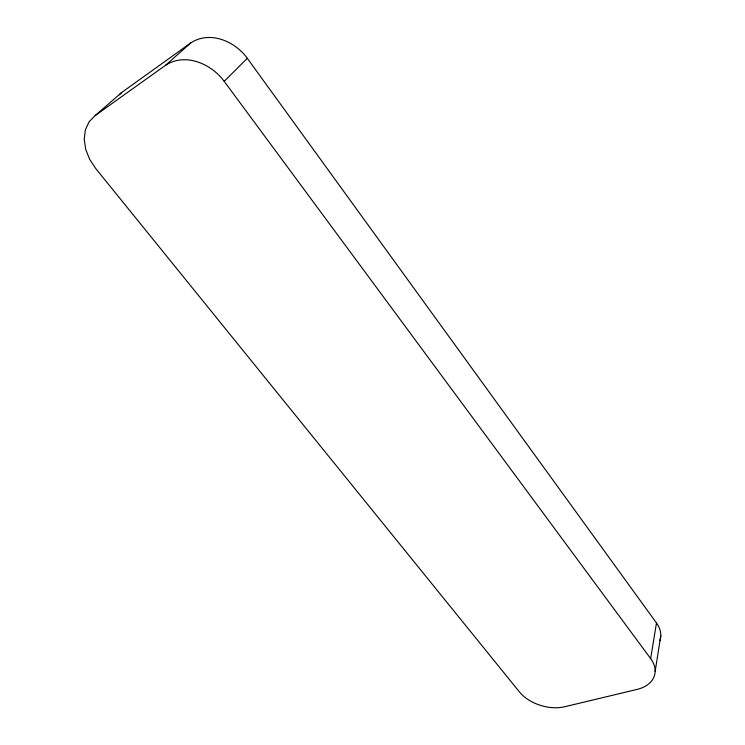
<?xml version="1.0" encoding="UTF-8"?>
<svg xmlns="http://www.w3.org/2000/svg" width="745" height="745" viewBox="0 0 745 745"><rect width="100%" height="100%" fill="white"/><g stroke="black" fill="none" stroke-linecap="round" stroke-linejoin="round"><path stroke-width="1.12" d="M655.153 671.403L660.787 635.643M650.664 658.608L656.475 622.969L247.303 58.315C235.075 41.189 209.745 30.349 190.729 42.949L121.705 92.464L95.192 115.559L89.102 121.78L85.368 129.872L84.213 139.25L85.675 149.27L89.605 159.244L95.723 168.528L519.367 691.844A34.223 22.089 16.6 0 0 564.757 706.735L637.022 689.423A35.807 23.579 14 0 0 650.664 658.608L224.198 81.345C211.394 63.837 185.365 52.355 165.595 65.253L95.192 115.559M119.451 94.755L121.705 92.464M224.198 81.345L247.303 58.315M165.595 65.253L190.729 42.949M656.475 622.969A34.745 23.505 13.6 0 1 659.8 640.709"/></g></svg>
